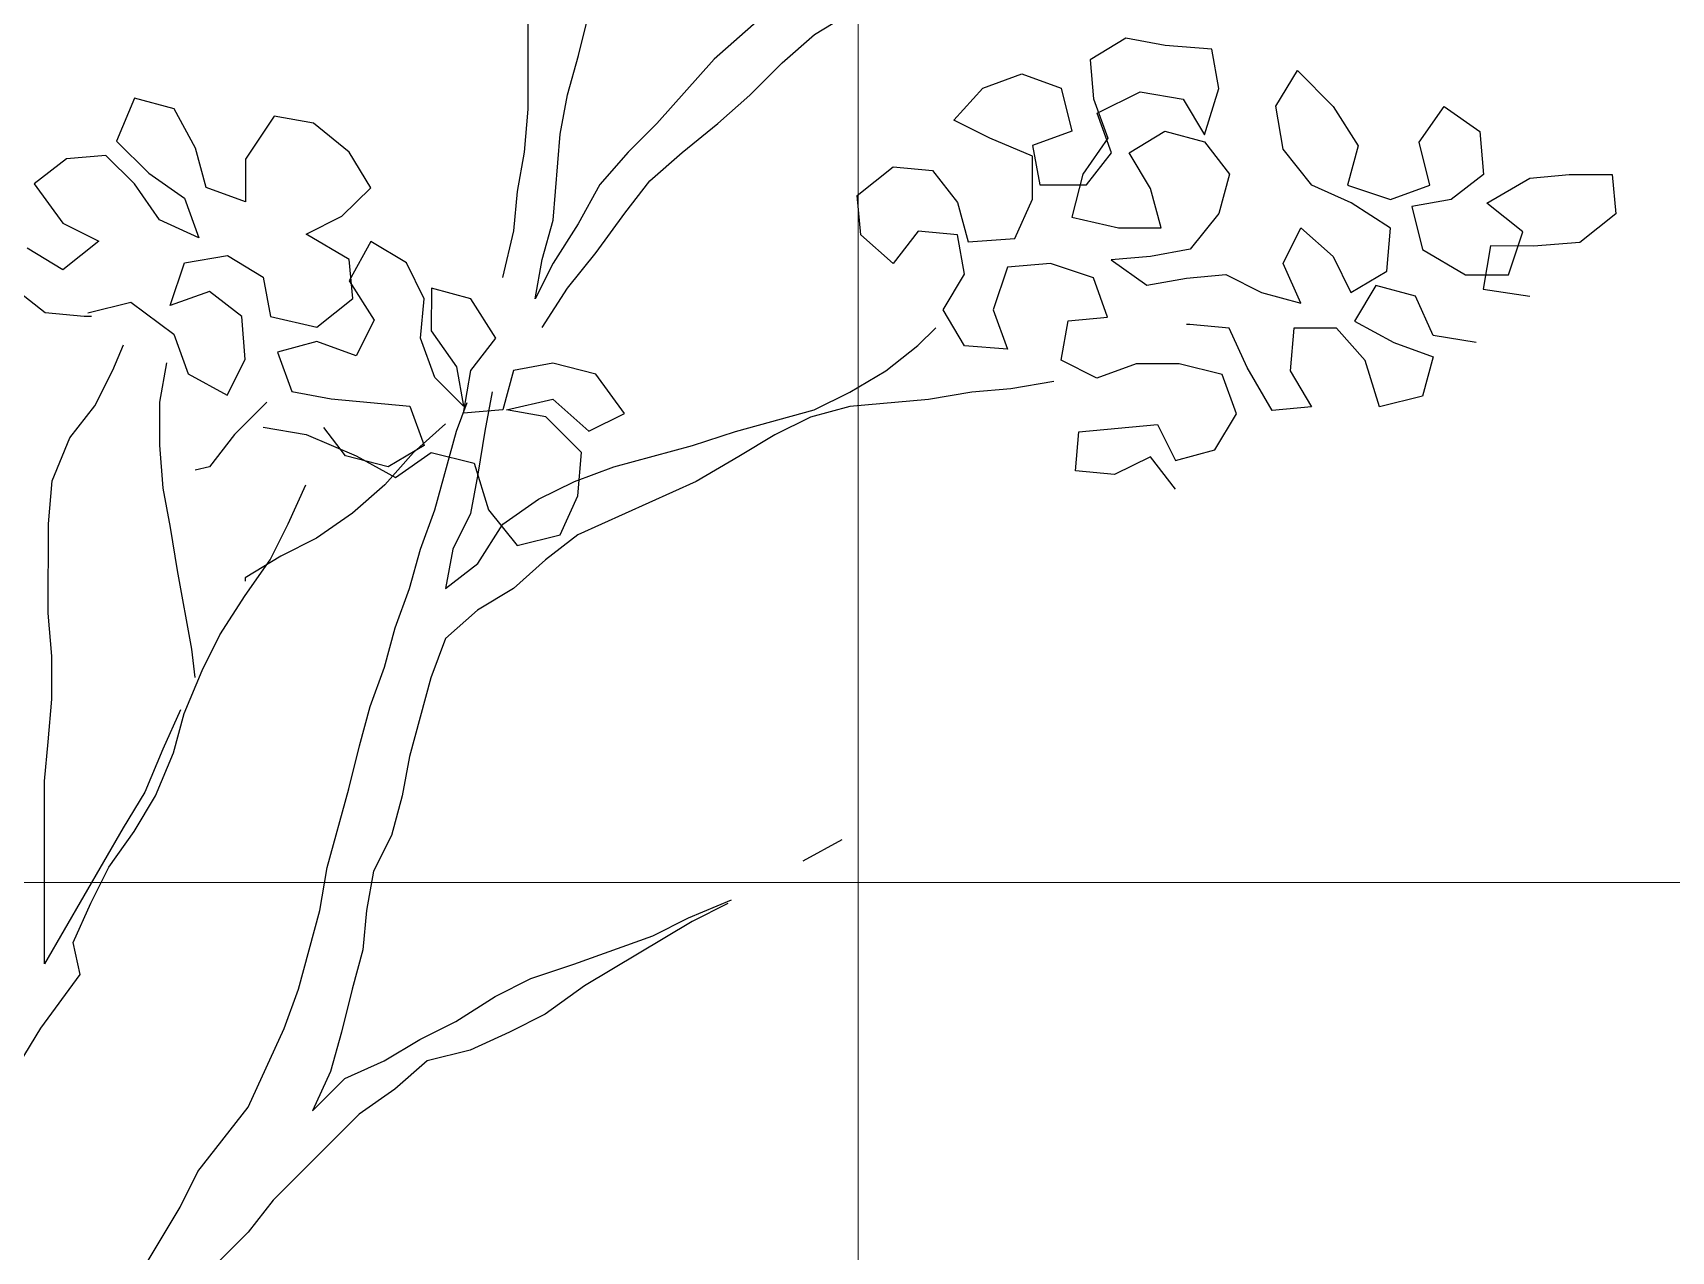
# Model space of a CAD drawing. Header units: millimetres. Extents: x 684983 to 685377, y 990360 to 990509.
# Drawn here: x 685183.26 to 685184.684, y 990429.718 to 990430.777 of the extents above; entities that cross this region are included whole.
import ezdxf

# ---------------------------------------------------------------- set-up
doc = ezdxf.new("R2010")
doc.units = ezdxf.units.MM
doc.layers.add('ANJILI', color=7, linetype='Continuous')
doc.layers.add('grid', color=8, linetype='Continuous', lineweight=9)

# ---------------------------------------------------------------- blocks, each defined once
blk = doc.blocks.new('seee')
at = {"color": 84}
for p, q in [((11668.69, -2911.69, 6505.24), (11668.7, -2903.17, 6505.24)), ((11684.4, -2904.98, 6505.24), (11680.36, -2908.56, 6505.24)), ((11671.84, -2908.33, 6505.24), (11672.51, -2905.64, 6505.24)), ((11686.65, -2907, 6505.24), (11688.89, -2905.66, 6505.24)), ((11684.62, -2908.79, 6505.24), (11686.65, -2907, 6505.24)), ((11706.16, -2907.24, 6505.24), (11703.92, -2908.59, 6505.24)), ((11708.63, -2907.69, 6505.24), (11706.16, -2907.24, 6505.24)), ((11711.55, -2907.92, 6505.24), (11708.63, -2907.69, 6505.24)), ((11711.99, -2910.39, 6505.24), (11711.55, -2907.92, 6505.24)), ((11671.16, -2910.8, 6505.24), (11671.84, -2908.33, 6505.24)), ((11680.36, -2908.56, 6505.24), (11676.77, -2912.6, 6505.24)), ((11682.6, -2910.81, 6505.24), (11684.62, -2908.79, 6505.24)), ((11703.92, -2908.59, 6505.24), (11704.14, -2911.05, 6505.24)), ((11697.19, -2910.37, 6505.24), (11699.65, -2909.48, 6505.24)), ((11699.65, -2909.48, 6505.24), (11702.12, -2910.38, 6505.24)), ((11715.58, -2911.51, 6505.24), (11716.93, -2909.27, 6505.24)), ((11716.93, -2909.27, 6505.24), (11719.17, -2911.52, 6505.24)), ((11644.02, -2911, 6505.24), (11642.89, -2913.69, 6505.24)), ((11646.49, -2911.67, 6505.24), (11644.02, -2911, 6505.24)), ((11670.71, -2913.27, 6505.24), (11671.16, -2910.8, 6505.24)), ((11680.58, -2912.6, 6505.24), (11682.6, -2910.81, 6505.24)), ((11695.39, -2912.39, 6505.24), (11697.19, -2910.37, 6505.24)), ((11702.12, -2910.38, 6505.24), (11702.79, -2913.07, 6505.24)), ((11704.14, -2911.05, 6505.24), (11705.04, -2913.52, 6505.24)), ((11704.36, -2911.95, 6505.24), (11707.06, -2910.61, 6505.24)), ((11707.06, -2910.61, 6505.24), (11709.75, -2911.06, 6505.24)), ((11709.75, -2911.06, 6505.24), (11711.09, -2913.3, 6505.24)), ((11711.09, -2913.3, 6505.24), (11711.99, -2910.39, 6505.24)), ((11647.83, -2914.14, 6505.24), (11646.49, -2911.67, 6505.24)), ((11652.77, -2912.13, 6505.24), (11650.97, -2914.82, 6505.24)), ((11655.23, -2912.58, 6505.24), (11652.77, -2912.13, 6505.24)), ((11668.47, -2914.39, 6505.24), (11668.69, -2911.69, 6505.24)), ((11705.26, -2914.42, 6505.24), (11704.36, -2911.95, 6505.24)), ((11716.03, -2914.21, 6505.24), (11715.58, -2911.51, 6505.24)), ((11719.17, -2911.52, 6505.24), (11720.74, -2913.99, 6505.24)), ((11724.55, -2913.76, 6505.24), (11726.12, -2911.52, 6505.24)), ((11726.12, -2911.52, 6505.24), (11728.37, -2913.09, 6505.24)), ((11657.48, -2914.38, 6505.24), (11655.23, -2912.58, 6505.24)), ((11670.26, -2918.65, 6505.24), (11670.71, -2913.27, 6505.24)), ((11676.77, -2912.6, 6505.24), (11674.97, -2914.39, 6505.24)), ((11678.34, -2914.4, 6505.24), (11680.58, -2912.6, 6505.24)), ((11697.63, -2913.52, 6505.24), (11695.39, -2912.39, 6505.24)), ((11702.79, -2913.07, 6505.24), (11700.32, -2913.97, 6505.24)), ((11706.38, -2914.42, 6505.24), (11708.62, -2913.08, 6505.24)), ((11708.62, -2913.08, 6505.24), (11711.09, -2913.75, 6505.24)), ((11728.37, -2913.09, 6505.24), (11728.59, -2915.79, 6505.24)), ((11642.89, -2913.69, 6505.24), (11644.91, -2915.71, 6505.24)), ((11648.5, -2916.61, 6505.24), (11647.83, -2914.14, 6505.24)), ((11658.82, -2916.62, 6505.24), (11657.48, -2914.38, 6505.24)), ((11668.02, -2916.85, 6505.24), (11668.47, -2914.39, 6505.24)), ((11674.97, -2914.39, 6505.24), (11673.18, -2916.41, 6505.24)), ((11700.32, -2914.64, 6505.24), (11697.63, -2913.52, 6505.24)), ((11700.32, -2913.97, 6505.24), (11700.77, -2916.43, 6505.24)), ((11705.04, -2913.52, 6505.24), (11703.46, -2915.76, 6505.24)), ((11711.09, -2913.75, 6505.24), (11712.66, -2915.77, 6505.24)), ((11717.82, -2916.45, 6505.24), (11716.03, -2914.21, 6505.24)), ((11720.74, -2913.99, 6505.24), (11720.06, -2916.45, 6505.24)), ((11725.22, -2916.46, 6505.24), (11724.55, -2913.76, 6505.24)), ((11639.75, -2914.81, 6505.24), (11637.73, -2916.38, 6505.24)), ((11642.22, -2914.59, 6505.24), (11639.75, -2914.81, 6505.24)), ((11644.01, -2916.38, 6505.24), (11642.22, -2914.59, 6505.24)), ((11650.97, -2914.82, 6505.24), (11650.97, -2917.51, 6505.24)), ((11676.32, -2916.19, 6505.24), (11678.34, -2914.4, 6505.24)), ((11689.33, -2917.1, 6505.24), (11691.57, -2915.3, 6505.24)), ((11691.57, -2915.3, 6505.24), (11694.04, -2915.53, 6505.24)), ((11700.32, -2917.33, 6505.24), (11700.32, -2914.64, 6505.24)), ((11703.69, -2916.44, 6505.24), (11705.26, -2914.42, 6505.24)), ((11707.72, -2916.67, 6505.24), (11706.38, -2914.42, 6505.24)), ((11637.73, -2916.38, 6505.24), (11639.52, -2918.85, 6505.24)), ((11645.58, -2918.63, 6505.24), (11644.01, -2916.38, 6505.24)), ((11644.91, -2915.71, 6505.24), (11647.15, -2917.28, 6505.24)), ((11673.18, -2916.41, 6505.24), (11671.83, -2918.88, 6505.24)), ((11674.75, -2918.21, 6505.24), (11676.32, -2916.19, 6505.24)), ((11694.04, -2915.53, 6505.24), (11695.61, -2917.55, 6505.24)), ((11700.77, -2916.43, 6505.24), (11703.69, -2916.44, 6505.24)), ((11703.46, -2915.76, 6505.24), (11702.79, -2918.46, 6505.24)), ((11712.66, -2915.77, 6505.24), (11711.99, -2918.24, 6505.24)), ((11728.59, -2915.79, 6505.24), (11726.57, -2917.36, 6505.24)), ((11728.81, -2917.58, 6505.24), (11731.5, -2916.01, 6505.24)), ((11731.5, -2916.01, 6505.24), (11733.97, -2915.79, 6505.24)), ((11733.97, -2915.79, 6505.24), (11736.66, -2915.79, 6505.24)), ((11736.66, -2915.79, 6505.24), (11736.89, -2918.26, 6505.24)), ((11647.15, -2917.28, 6505.24), (11648.05, -2919.75, 6505.24)), ((11650.97, -2917.51, 6505.24), (11648.5, -2916.61, 6505.24)), ((11657.02, -2918.41, 6505.24), (11658.82, -2916.62, 6505.24)), ((11667.79, -2919.32, 6505.24), (11668.02, -2916.85, 6505.24)), ((11689.55, -2919.57, 6505.24), (11689.33, -2917.1, 6505.24)), ((11699.2, -2919.8, 6505.24), (11700.32, -2917.33, 6505.24)), ((11708.39, -2919.13, 6505.24), (11707.72, -2916.67, 6505.24)), ((11720.29, -2917.57, 6505.24), (11717.82, -2916.45, 6505.24)), ((11720.06, -2916.45, 6505.24), (11722.75, -2917.35, 6505.24)), ((11722.75, -2917.35, 6505.24), (11725.22, -2916.46, 6505.24)), ((11726.57, -2917.36, 6505.24), (11724.1, -2917.8, 6505.24)), ((11654.78, -2919.53, 6505.24), (11657.02, -2918.41, 6505.24)), ((11672.95, -2920.67, 6505.24), (11674.75, -2918.21, 6505.24)), ((11695.61, -2917.55, 6505.24), (11696.28, -2920.02, 6505.24)), ((11702.79, -2918.46, 6505.24), (11705.7, -2919.13, 6505.24)), ((11711.99, -2918.24, 6505.24), (11710.19, -2920.48, 6505.24)), ((11722.75, -2919.15, 6505.24), (11720.29, -2917.57, 6505.24)), ((11724.1, -2917.8, 6505.24), (11724.77, -2920.49, 6505.24)), ((11731.05, -2919.38, 6505.24), (11728.81, -2917.58, 6505.24)), ((11736.89, -2918.26, 6505.24), (11734.64, -2920.06, 6505.24)), ((11639.52, -2918.85, 6505.24), (11641.77, -2919.97, 6505.24)), ((11648.05, -2919.75, 6505.24), (11645.58, -2918.63, 6505.24)), ((11667.11, -2922.24, 6505.24), (11667.79, -2919.32, 6505.24)), ((11669.58, -2921.12, 6505.24), (11670.26, -2918.65, 6505.24)), ((11671.83, -2918.88, 6505.24), (11670.26, -2921.34, 6505.24)), ((11693.14, -2919.34, 6505.24), (11691.57, -2921.36, 6505.24)), ((11695.61, -2919.57, 6505.24), (11693.14, -2919.34, 6505.24)), ((11705.7, -2919.13, 6505.24), (11708.39, -2919.13, 6505.24)), ((11716.02, -2921.38, 6505.24), (11717.14, -2919.14, 6505.24)), ((11717.14, -2919.14, 6505.24), (11719.16, -2920.94, 6505.24)), ((11722.53, -2921.84, 6505.24), (11722.75, -2919.15, 6505.24)), ((11730.15, -2922.07, 6505.24), (11731.05, -2919.38, 6505.24)), ((11639.52, -2921.76, 6505.24), (11637.28, -2920.41, 6505.24)), ((11641.77, -2919.97, 6505.24), (11639.52, -2921.76, 6505.24)), ((11657.47, -2921.11, 6505.24), (11654.78, -2919.53, 6505.24)), ((11658.82, -2919.99, 6505.24), (11657.47, -2922.45, 6505.24)), ((11661.06, -2921.33, 6505.24), (11658.82, -2919.99, 6505.24)), ((11691.57, -2921.36, 6505.24), (11689.55, -2919.57, 6505.24)), ((11696.05, -2922.04, 6505.24), (11695.61, -2919.57, 6505.24)), ((11696.28, -2920.02, 6505.24), (11699.2, -2919.8, 6505.24)), ((11710.19, -2920.48, 6505.24), (11707.72, -2920.93, 6505.24)), ((11724.77, -2920.49, 6505.24), (11727.46, -2922.07, 6505.24)), ((11729.03, -2920.27, 6505.24), (11728.58, -2922.97, 6505.24)), ((11731.72, -2920.28, 6505.24), (11729.03, -2920.27, 6505.24)), ((11734.64, -2920.06, 6505.24), (11731.72, -2920.28, 6505.24)), ((11646.25, -2924.01, 6505.24), (11647.15, -2921.32, 6505.24)), ((11647.15, -2921.32, 6505.24), (11649.84, -2920.87, 6505.24)), ((11649.84, -2920.87, 6505.24), (11652.08, -2922.22, 6505.24)), ((11657.69, -2923.57, 6505.24), (11657.47, -2921.11, 6505.24)), ((11662.18, -2923.58, 6505.24), (11661.06, -2921.33, 6505.24)), ((11669.13, -2923.58, 6505.24), (11669.58, -2921.12, 6505.24)), ((11670.26, -2921.34, 6505.24), (11669.13, -2923.58, 6505.24)), ((11671.15, -2922.91, 6505.24), (11672.95, -2920.67, 6505.24)), ((11701.44, -2921.37, 6505.24), (11698.75, -2921.59, 6505.24)), ((11704.13, -2922.27, 6505.24), (11701.44, -2921.37, 6505.24)), ((11707.72, -2920.93, 6505.24), (11705.25, -2921.15, 6505.24)), ((11705.25, -2921.15, 6505.24), (11707.49, -2922.72, 6505.24)), ((11717.14, -2923.85, 6505.24), (11716.02, -2921.38, 6505.24)), ((11719.16, -2920.94, 6505.24), (11720.28, -2923.18, 6505.24)), ((11652.08, -2922.22, 6505.24), (11652.53, -2924.69, 6505.24)), ((11657.47, -2922.45, 6505.24), (11659.04, -2924.92, 6505.24)), ((11694.71, -2924.28, 6505.24), (11696.05, -2922.04, 6505.24)), ((11698.75, -2921.59, 6505.24), (11697.85, -2924.28, 6505.24)), ((11705.02, -2924.74, 6505.24), (11704.13, -2922.27, 6505.24)), ((11707.49, -2922.72, 6505.24), (11709.96, -2922.28, 6505.24)), ((11709.96, -2922.28, 6505.24), (11712.43, -2922.05, 6505.24)), ((11712.43, -2922.05, 6505.24), (11714.67, -2923.18, 6505.24)), ((11720.28, -2923.18, 6505.24), (11722.53, -2921.84, 6505.24)), ((11727.46, -2922.07, 6505.24), (11730.15, -2922.07, 6505.24)), ((11636.16, -2922.66, 6505.24), (11638.4, -2924.45, 6505.24)), ((11648.72, -2923.12, 6505.24), (11646.25, -2924.01, 6505.24)), ((11650.74, -2924.69, 6505.24), (11648.72, -2923.12, 6505.24)), ((11655.45, -2925.37, 6505.24), (11657.69, -2923.57, 6505.24)), ((11661.95, -2926.05, 6505.24), (11662.18, -2923.58, 6505.24)), ((11662.63, -2922.91, 6505.24), (11662.62, -2925.6, 6505.24)), ((11665.09, -2923.58, 6505.24), (11662.63, -2922.91, 6505.24)), ((11666.66, -2926.05, 6505.24), (11665.09, -2923.58, 6505.24)), ((11669.58, -2925.38, 6505.24), (11671.15, -2922.91, 6505.24)), ((11714.67, -2923.18, 6505.24), (11717.14, -2923.85, 6505.24)), ((11721.85, -2922.74, 6505.24), (11720.5, -2924.98, 6505.24)), ((11724.32, -2923.41, 6505.24), (11721.85, -2922.74, 6505.24)), ((11725.44, -2925.88, 6505.24), (11724.32, -2923.41, 6505.24)), ((11728.58, -2922.97, 6505.24), (11731.5, -2923.42, 6505.24)), ((11638.4, -2924.45, 6505.24), (11640.86, -2924.68, 6505.24)), ((11641.09, -2924.46, 6505.24), (11643.78, -2923.79, 6505.24)), ((11643.78, -2923.79, 6505.24), (11646.47, -2925.81, 6505.24)), ((11696.05, -2926.53, 6505.24), (11694.71, -2924.28, 6505.24)), ((11697.85, -2924.28, 6505.24), (11698.74, -2926.75, 6505.24)), ((11640.86, -2924.68, 6505.24), (11641.31, -2924.68, 6505.24)), ((11650.96, -2927.38, 6505.24), (11650.74, -2924.69, 6505.24)), ((11652.53, -2924.69, 6505.24), (11655.45, -2925.37, 6505.24)), ((11659.04, -2924.92, 6505.24), (11657.91, -2927.16, 6505.24)), ((11662.62, -2925.6, 6505.24), (11664.19, -2927.84, 6505.24)), ((11693.13, -2926.52, 6505.24), (11694.26, -2925.4, 6505.24)), ((11702.11, -2927.43, 6505.24), (11702.56, -2924.96, 6505.24)), ((11702.56, -2924.96, 6505.24), (11705.02, -2924.74, 6505.24)), ((11710.18, -2925.19, 6505.24), (11709.96, -2925.19, 6505.24)), ((11712.65, -2925.42, 6505.24), (11710.18, -2925.19, 6505.24)), ((11713.77, -2927.89, 6505.24), (11712.65, -2925.42, 6505.24)), ((11716.69, -2925.42, 6505.24), (11716.46, -2928.11, 6505.24)), ((11719.38, -2925.43, 6505.24), (11716.69, -2925.42, 6505.24)), ((11721.17, -2927.45, 6505.24), (11719.38, -2925.43, 6505.24)), ((11720.5, -2924.98, 6505.24), (11722.97, -2926.33, 6505.24)), ((11642.66, -2928.05, 6505.24), (11643.33, -2926.48, 6505.24)), ((11646.47, -2925.81, 6505.24), (11647.37, -2928.28, 6505.24)), ((11655.45, -2926.26, 6505.24), (11652.98, -2926.93, 6505.24)), ((11657.91, -2927.16, 6505.24), (11655.45, -2926.26, 6505.24)), ((11662.85, -2928.51, 6505.24), (11661.95, -2926.05, 6505.24)), ((11665.09, -2928.07, 6505.24), (11666.66, -2926.05, 6505.24)), ((11691.11, -2928.09, 6505.24), (11693.13, -2926.52, 6505.24)), ((11698.74, -2926.75, 6505.24), (11696.05, -2926.53, 6505.24)), ((11722.97, -2926.33, 6505.24), (11725.44, -2927.23, 6505.24)), ((11728.13, -2926.33, 6505.24), (11725.44, -2925.88, 6505.24)), ((11646.02, -2927.6, 6505.24), (11645.57, -2930.07, 6505.24)), ((11649.83, -2929.62, 6505.24), (11650.96, -2927.38, 6505.24)), ((11652.98, -2926.93, 6505.24), (11653.87, -2929.4, 6505.24)), ((11670.25, -2927.62, 6505.24), (11667.78, -2928.07, 6505.24)), ((11672.94, -2928.3, 6505.24), (11670.25, -2927.62, 6505.24)), ((11704.35, -2928.55, 6505.24), (11702.11, -2927.43, 6505.24)), ((11706.82, -2927.66, 6505.24), (11704.35, -2928.55, 6505.24)), ((11709.51, -2927.66, 6505.24), (11706.82, -2927.66, 6505.24)), ((11712.2, -2928.33, 6505.24), (11709.51, -2927.66, 6505.24)), ((11722.07, -2930.36, 6505.24), (11721.17, -2927.45, 6505.24)), ((11725.44, -2927.23, 6505.24), (11724.76, -2929.69, 6505.24)), ((11641.53, -2930.29, 6505.24), (11642.66, -2928.05, 6505.24)), ((11647.37, -2928.28, 6505.24), (11649.83, -2929.62, 6505.24)), ((11664.64, -2930.31, 6505.24), (11662.85, -2928.51, 6505.24)), ((11664.19, -2927.84, 6505.24), (11664.64, -2930.31, 6505.24)), ((11664.64, -2930.76, 6505.24), (11665.09, -2928.07, 6505.24)), ((11667.78, -2928.07, 6505.24), (11667.11, -2930.54, 6505.24)), ((11674.73, -2930.77, 6505.24), (11672.94, -2928.3, 6505.24)), ((11688.87, -2929.44, 6505.24), (11691.11, -2928.09, 6505.24)), ((11701.66, -2928.77, 6505.24), (11698.96, -2929.22, 6505.24)), ((11713.1, -2930.8, 6505.24), (11712.2, -2928.33, 6505.24)), ((11715.34, -2930.58, 6505.24), (11713.77, -2927.89, 6505.24)), ((11716.46, -2928.11, 6505.24), (11717.81, -2930.36, 6505.24)), ((11653.87, -2929.4, 6505.24), (11656.34, -2929.85, 6505.24)), ((11666.43, -2929.41, 6505.24), (11665.98, -2931.88, 6505.24)), ((11686.62, -2930.55, 6505.24), (11688.87, -2929.44, 6505.24)), ((11696.5, -2929.44, 6505.24), (11693.8, -2929.89, 6505.24)), ((11698.96, -2929.22, 6505.24), (11696.5, -2929.44, 6505.24)), ((11724.76, -2929.69, 6505.24), (11722.07, -2930.36, 6505.24)), ((11639.96, -2932.31, 6505.24), (11641.53, -2930.29, 6505.24)), ((11645.57, -2930.07, 6505.24), (11645.57, -2932.76, 6505.24)), ((11652.3, -2930.07, 6505.24), (11650.28, -2932.09, 6505.24)), ((11656.34, -2929.85, 6505.24), (11661.27, -2930.31, 6505.24)), ((11661.27, -2930.31, 6505.24), (11662.17, -2932.78, 6505.24)), ((11664.19, -2931.88, 6505.24), (11664.86, -2930.09, 6505.24)), ((11667.11, -2930.54, 6505.24), (11664.64, -2930.76, 6505.24)), ((11667.33, -2930.54, 6505.24), (11670.25, -2929.87, 6505.24)), ((11669.8, -2930.99, 6505.24), (11667.33, -2930.54, 6505.24)), ((11670.25, -2929.87, 6505.24), (11672.49, -2931.89, 6505.24)), ((11672.49, -2931.89, 6505.24), (11674.73, -2930.77, 6505.24)), ((11681.69, -2931.9, 6505.24), (11686.62, -2930.55, 6505.24)), ((11688.87, -2930.33, 6505.24), (11686.4, -2931, 6505.24)), ((11693.8, -2929.89, 6505.24), (11688.87, -2930.33, 6505.24)), ((11711.75, -2933.05, 6505.24), (11713.1, -2930.8, 6505.24)), ((11717.81, -2930.36, 6505.24), (11715.34, -2930.58, 6505.24)), ((11652.08, -2931.64, 6505.24), (11654.77, -2932.1, 6505.24)), ((11657.23, -2933.44, 6505.24), (11655.89, -2931.65, 6505.24)), ((11663.52, -2931.43, 6505.24), (11661.5, -2933.22, 6505.24)), ((11672.04, -2933.23, 6505.24), (11669.8, -2930.99, 6505.24)), ((11686.4, -2931, 6505.24), (11684.15, -2932.12, 6505.24)), ((11703.22, -2931.92, 6505.24), (11708.16, -2931.47, 6505.24)), ((11708.16, -2931.47, 6505.24), (11709.28, -2933.72, 6505.24)), ((11638.84, -2935, 6505.24), (11639.96, -2932.31, 6505.24)), ((11645.57, -2932.76, 6505.24), (11645.79, -2935.45, 6505.24)), ((11650.28, -2932.09, 6505.24), (11648.71, -2934.11, 6505.24)), ((11654.77, -2932.1, 6505.24), (11657.91, -2933.44, 6505.24)), ((11662.17, -2932.78, 6505.24), (11659.92, -2934.12, 6505.24)), ((11662.84, -2936.81, 6505.24), (11664.19, -2931.88, 6505.24)), ((11665.98, -2931.88, 6505.24), (11665.53, -2934.57, 6505.24)), ((11674.06, -2934.13, 6505.24), (11678.99, -2932.79, 6505.24)), ((11678.99, -2932.79, 6505.24), (11681.69, -2931.9, 6505.24)), ((11684.15, -2932.12, 6505.24), (11681.91, -2933.47, 6505.24)), ((11703, -2934.38, 6505.24), (11703.22, -2931.92, 6505.24)), ((11659.92, -2934.12, 6505.24), (11657.23, -2933.44, 6505.24)), ((11657.91, -2933.44, 6505.24), (11660.37, -2934.79, 6505.24)), ((11661.5, -2933.22, 6505.24), (11659.7, -2935.24, 6505.24)), ((11660.37, -2934.79, 6505.24), (11662.62, -2933.22, 6505.24)), ((11662.62, -2933.22, 6505.24), (11665.31, -2933.9, 6505.24)), ((11665.31, -2933.9, 6505.24), (11666.2, -2936.82, 6505.24)), ((11671.81, -2935.93, 6505.24), (11672.04, -2933.23, 6505.24)), ((11681.91, -2933.47, 6505.24), (11679.22, -2935.03, 6505.24)), ((11707.71, -2933.49, 6505.24), (11705.46, -2934.61, 6505.24)), ((11709.28, -2935.51, 6505.24), (11707.71, -2933.49, 6505.24)), ((11709.28, -2933.72, 6505.24), (11711.75, -2933.05, 6505.24)), ((11648.71, -2934.11, 6505.24), (11647.81, -2934.33, 6505.24)), ((11665.53, -2934.57, 6505.24), (11665.08, -2937.04, 6505.24)), ((11671.59, -2935.03, 6505.24), (11674.06, -2934.13, 6505.24)), ((11705.46, -2934.61, 6505.24), (11703, -2934.38, 6505.24)), ((11638.61, -2937.69, 6505.24), (11638.84, -2935, 6505.24)), ((11645.79, -2935.45, 6505.24), (11646.24, -2937.92, 6505.24)), ((11653.64, -2937.7, 6505.24), (11654.76, -2935.24, 6505.24)), ((11659.7, -2935.24, 6505.24), (11657.68, -2937.03, 6505.24)), ((11669.34, -2936.15, 6505.24), (11671.59, -2935.03, 6505.24)), ((11670.69, -2938.39, 6505.24), (11671.81, -2935.93, 6505.24)), ((11679.22, -2935.03, 6505.24), (11671.81, -2938.39, 6505.24)), ((11661.94, -2939.28, 6505.24), (11662.84, -2936.81, 6505.24)), ((11666.2, -2936.82, 6505.24), (11668, -2939.06, 6505.24)), ((11667.1, -2937.72, 6505.24), (11669.34, -2936.15, 6505.24)), ((11638.6, -2943.3, 6505.24), (11638.61, -2937.69, 6505.24)), ((11646.24, -2937.92, 6505.24), (11646.68, -2940.61, 6505.24)), ((11652.52, -2939.95, 6505.24), (11653.64, -2937.7, 6505.24)), ((11657.68, -2937.03, 6505.24), (11655.43, -2938.6, 6505.24)), ((11665.08, -2937.04, 6505.24), (11663.96, -2939.28, 6505.24)), ((11665.53, -2940.18, 6505.24), (11667.1, -2937.72, 6505.24)), ((11655.43, -2938.6, 6505.24), (11653.19, -2939.72, 6505.24)), ((11668, -2939.06, 6505.24), (11670.69, -2938.39, 6505.24)), ((11671.81, -2938.39, 6505.24), (11669.79, -2939.96, 6505.24)), ((11653.19, -2939.72, 6505.24), (11650.94, -2941.07, 6505.24)), ((11650.94, -2942.19, 6505.24), (11652.52, -2939.95, 6505.24)), ((11661.26, -2941.75, 6505.24), (11661.94, -2939.28, 6505.24)), ((11663.96, -2939.28, 6505.24), (11663.51, -2941.75, 6505.24)), ((11669.79, -2939.96, 6505.24), (11667.77, -2941.75, 6505.24)), ((11646.68, -2940.61, 6505.24), (11647.58, -2945.55, 6505.24)), ((11650.94, -2941.07, 6505.24), (11650.94, -2941.29, 6505.24)), ((11663.51, -2941.75, 6505.24), (11665.53, -2940.18, 6505.24)), ((11660.36, -2944.22, 6505.24), (11661.26, -2941.75, 6505.24)), ((11667.77, -2941.75, 6505.24), (11665.52, -2943.1, 6505.24)), ((11649.37, -2944.65, 6505.24), (11650.94, -2942.19, 6505.24)), ((11665.52, -2943.1, 6505.24), (11663.5, -2944.89, 6505.24)), ((11638.83, -2945.99, 6505.24), (11638.6, -2943.3, 6505.24)), ((11648.25, -2946.9, 6505.24), (11649.37, -2944.65, 6505.24)), ((11659.69, -2946.68, 6505.24), (11660.36, -2944.22, 6505.24)), ((11663.5, -2944.89, 6505.24), (11662.6, -2947.36, 6505.24)), ((11638.82, -2948.68, 6505.24), (11638.83, -2945.99, 6505.24)), ((11647.58, -2945.55, 6505.24), (11647.8, -2947.34, 6505.24)), ((11647.12, -2949.59, 6505.24), (11648.25, -2946.9, 6505.24)), ((11658.79, -2949.15, 6505.24), (11659.69, -2946.68, 6505.24)), ((11662.6, -2947.36, 6505.24), (11661.25, -2952.29, 6505.24)), ((11638.6, -2951.37, 6505.24), (11638.82, -2948.68, 6505.24)), ((11658.11, -2951.62, 6505.24), (11658.79, -2949.15, 6505.24)), ((11646.9, -2949.36, 6505.24), (11645.78, -2951.83, 6505.24)), ((11646.45, -2952.05, 6505.24), (11647.12, -2949.59, 6505.24)), ((11638.37, -2953.84, 6505.24), (11638.6, -2951.37, 6505.24)), ((11645.78, -2951.83, 6505.24), (11644.65, -2954.52, 6505.24)), ((11645.32, -2954.75, 6505.24), (11646.45, -2952.05, 6505.24)), ((11657.44, -2954.31, 6505.24), (11658.11, -2951.62, 6505.24)), ((11661.25, -2952.29, 6505.24), (11660.8, -2954.76, 6505.24)), ((11638.37, -2959.23, 6505.24), (11638.37, -2953.84, 6505.24)), ((11656.09, -2959.24, 6505.24), (11657.44, -2954.31, 6505.24)), ((11644.65, -2954.52, 6505.24), (11643.3, -2956.76, 6505.24)), ((11643.98, -2956.99, 6505.24), (11645.32, -2954.75, 6505.24)), ((11660.8, -2954.76, 6505.24), (11660.13, -2957.23, 6505.24)), ((11643.3, -2956.76, 6505.24), (11638.36, -2965.28, 6505.24)), ((11642.4, -2959.23, 6505.24), (11643.98, -2956.99, 6505.24)), ((11660.13, -2957.23, 6505.24), (11659, -2959.47, 6505.24)), ((11685.93, -2958.82, 6505.24), (11688.39, -2957.48, 6505.24)), ((11638.36, -2965.28, 6505.24), (11638.37, -2959.23, 6505.24)), ((11641.28, -2961.47, 6505.24), (11642.4, -2959.23, 6505.24)), ((11655.64, -2961.93, 6505.24), (11656.09, -2959.24, 6505.24)), ((11659, -2959.47, 6505.24), (11658.55, -2961.94, 6505.24)), ((11640.16, -2963.94, 6505.24), (11641.28, -2961.47, 6505.24)), ((11678.74, -2962.4, 6505.24), (11681.44, -2961.28, 6505.24)), ((11681.21, -2961.51, 6505.24), (11678.97, -2962.63, 6505.24)), ((11654.29, -2966.87, 6505.24), (11655.64, -2961.93, 6505.24)), ((11658.55, -2961.94, 6505.24), (11658.33, -2964.4, 6505.24)), ((11678.97, -2962.63, 6505.24), (11672.23, -2966.66, 6505.24)), ((11676.5, -2963.52, 6505.24), (11678.74, -2962.4, 6505.24)), ((11671.56, -2965.31, 6505.24), (11676.5, -2963.52, 6505.24)), ((11640.6, -2965.96, 6505.24), (11640.16, -2963.94, 6505.24)), ((11658.33, -2964.4, 6505.24), (11657.65, -2966.87, 6505.24)), ((11668.87, -2966.21, 6505.24), (11671.56, -2965.31, 6505.24)), ((11638.13, -2969.32, 6505.24), (11640.6, -2965.96, 6505.24)), ((11666.62, -2967.33, 6505.24), (11668.87, -2966.21, 6505.24)), ((11672.23, -2966.66, 6505.24), (11669.76, -2968.45, 6505.24)), ((11653.39, -2969.33, 6505.24), (11654.29, -2966.87, 6505.24)), ((11657.65, -2966.87, 6505.24), (11656.98, -2969.56, 6505.24)), ((11664.16, -2968.9, 6505.24), (11666.62, -2967.33, 6505.24)), ((11669.76, -2968.45, 6505.24), (11667.52, -2969.57, 6505.24)), ((11636.78, -2971.56, 6505.24), (11638.13, -2969.32, 6505.24)), ((11651.14, -2974.27, 6505.24), (11653.39, -2969.33, 6505.24)), ((11656.98, -2969.56, 6505.24), (11656.3, -2972.03, 6505.24)), ((11661.91, -2970.02, 6505.24), (11664.16, -2968.9, 6505.24)), ((11667.52, -2969.57, 6505.24), (11665.05, -2970.69, 6505.24)), ((11659.67, -2971.36, 6505.24), (11661.91, -2970.02, 6505.24)), ((11665.05, -2970.69, 6505.24), (11662.36, -2971.36, 6505.24)), ((11657.2, -2972.48, 6505.24), (11659.67, -2971.36, 6505.24)), ((11662.36, -2971.36, 6505.24), (11660.34, -2973.15, 6505.24)), ((11656.3, -2972.03, 6505.24), (11655.18, -2974.5, 6505.24)), ((11655.18, -2974.5, 6505.24), (11657.2, -2972.48, 6505.24)), ((11660.34, -2973.15, 6505.24), (11658.09, -2974.72, 6505.24)), ((11647.99, -2978.3, 6505.24), (11651.14, -2974.27, 6505.24)), ((11658.09, -2974.72, 6505.24), (11652.7, -2980.1, 6505.24)), ((11646.87, -2980.55, 6505.24), (11647.99, -2978.3, 6505.24)), ((11652.7, -2980.1, 6505.24), (11651.13, -2982.12, 6505.24)), ((11644.17, -2985.03, 6505.24), (11646.87, -2980.55, 6505.24)), ((11651.13, -2982.12, 6505.24), (11649.34, -2983.91, 6505.24))]:
    blk.add_line(p, q, dxfattribs=at)

msp = doc.modelspace()

# ---------------------------------------------------------------- linework, layer by layer
at = {"layer": 'grid'}
for p, q in [((685183.9771, 990509.1548), (685183.9771, 990370.8996)), ((685221.1591, 990430.0381), (685118.727, 990430.0381))]:
    msp.add_line(p, q, dxfattribs=at)

# ---------------------------------------------------------------- block references
at = {"layer": 'ANJILI', "xscale": 0.01386104931414437, "yscale": 0.01386104931414437, "zscale": 0.01386104931414437}
msp.add_blockref('seee', (685021.9501, 990471.0693, 98.419), dxfattribs=at)

doc.saveas('drawing.dxf')
